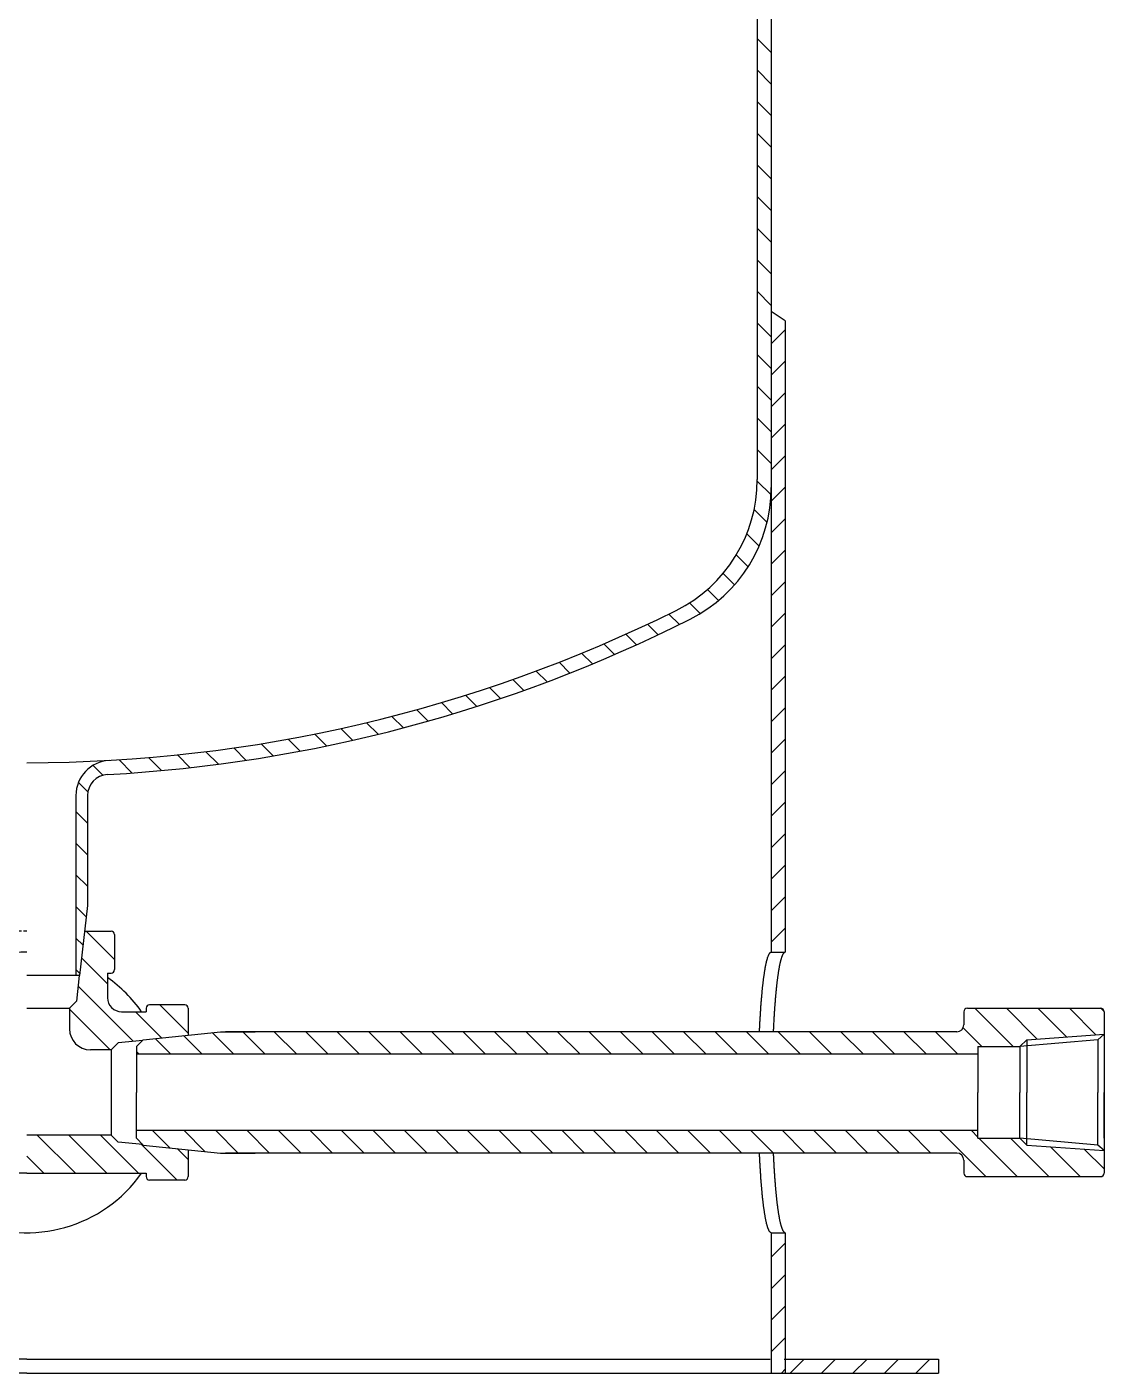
# Model space of a CAD drawing. Extents: x 248 to 570, y 18 to 1071.
# Drawn here: x 416.5 to 570.1, y 109.5 to 301.4 of the extents above; entities that cross this region are included whole.
import ezdxf

# ---------------------------------------------------------------- set-up
doc = ezdxf.new("R2010")
doc.units = 0
doc.linetypes.add('DASHED', pattern=[0.75, 0.5, -0.25])
doc.layers.get('0').update_dxf_attribs({"linetype": 'CONTINUOUS'})

# ---------------------------------------------------------------- blocks, each defined once
blk = doc.blocks.new('*X5')
at = {"color": 0, "linetype": 'CONTINUOUS'}
for p, q in [((522.65, 260.73), (522.7, 260.78)), ((522.65, 256.24), (524.65, 258.24)), ((522.65, 251.75), (524.65, 253.75)), ((522.65, 247.26), (524.65, 249.26)), ((522.65, 242.77), (524.65, 244.77)), ((522.65, 238.28), (524.65, 240.28)), ((522.65, 233.79), (524.65, 235.79)), ((522.65, 229.3), (524.65, 231.3)), ((522.65, 224.81), (524.65, 226.81)), ((522.65, 220.32), (524.65, 222.32)), ((522.65, 215.83), (524.65, 217.83)), ((522.65, 211.34), (524.65, 213.34)), ((522.65, 206.85), (524.65, 208.85)), ((522.65, 202.36), (524.65, 204.36)), ((522.65, 197.87), (524.65, 199.87)), ((522.65, 193.38), (524.65, 195.38)), ((522.65, 188.89), (524.65, 190.89)), ((522.65, 184.4), (524.65, 186.4)), ((522.65, 179.91), (524.65, 181.91)), ((522.65, 175.42), (524.65, 177.42)), ((522.65, 170.93), (524.65, 172.93)), ((522.65, 126.03), (524.65, 128.03)), ((522.65, 121.54), (524.65, 123.54)), ((522.65, 117.05), (524.65, 119.05)), ((522.65, 112.56), (524.65, 114.56)), ((524.1, 109.52), (524.65, 110.07))]:
    blk.add_line(p, q, dxfattribs=at)
blk = doc.blocks.new('*X6')
at = {"color": 0, "linetype": 'CONTINUOUS'}
for p, q in [((557.16, 156.05), (551.69, 161.52)), ((560.57, 157.12), (556.18, 161.52)), ((564.76, 157.43), (560.67, 161.52)), ((568.94, 157.73), (565.16, 161.52)), ((570.11, 161.06), (569.65, 161.51)), ((441.5, 154.97), (438.85, 157.62)), ((445.99, 154.97), (442.91, 158.04)), ((450.48, 154.97), (447.28, 158.17)), ((454.97, 154.97), (451.77, 158.17)), ((459.46, 154.97), (456.26, 158.17)), ((463.95, 154.97), (460.75, 158.17)), ((468.44, 154.97), (465.24, 158.17)), ((472.93, 154.97), (469.73, 158.17)), ((477.42, 154.97), (474.22, 158.17)), ((481.91, 154.97), (478.71, 158.17)), ((486.4, 154.97), (483.2, 158.17)), ((490.89, 154.97), (487.69, 158.17)), ((495.38, 154.97), (492.18, 158.17)), ((499.87, 154.97), (496.67, 158.17)), ((504.36, 154.97), (501.16, 158.17)), ((508.85, 154.97), (505.65, 158.17)), ((513.34, 154.97), (510.14, 158.17)), ((517.83, 154.97), (514.63, 158.17)), ((522.32, 154.97), (519.12, 158.17)), ((526.81, 154.97), (523.61, 158.17)), ((531.3, 154.97), (528.1, 158.17)), ((535.79, 154.97), (532.59, 158.17)), ((540.28, 154.97), (537.08, 158.17)), ((544.77, 154.97), (541.57, 158.17)), ((549.26, 154.97), (546.06, 158.17)), ((552.67, 156.05), (550, 158.72)), ((437.01, 154.97), (434.78, 157.19)), ((432.52, 154.97), (432.11, 155.37)), ((436.88, 141.62), (434.43, 144.07)), ((441.89, 141.1), (438.92, 144.07)), ((446.62, 140.87), (443.42, 144.07)), ((451.11, 140.87), (447.91, 144.07)), ((455.6, 140.87), (452.4, 144.07)), ((460.09, 140.87), (456.89, 144.07)), ((464.58, 140.87), (461.38, 144.07)), ((469.07, 140.87), (465.87, 144.07)), ((473.56, 140.87), (470.36, 144.07)), ((478.05, 140.87), (474.85, 144.07)), ((482.54, 140.87), (479.34, 144.07)), ((487.03, 140.87), (483.83, 144.07)), ((491.52, 140.87), (488.32, 144.07)), ((496.01, 140.87), (492.81, 144.07)), ((500.5, 140.87), (497.3, 144.07)), ((504.99, 140.87), (501.79, 144.07)), ((509.48, 140.87), (506.28, 144.07)), ((513.97, 140.87), (510.77, 144.07)), ((518.46, 140.87), (515.26, 144.07)), ((522.95, 140.87), (519.75, 144.07)), ((527.44, 140.87), (524.24, 144.07)), ((531.93, 140.87), (528.73, 144.07)), ((536.42, 140.87), (533.22, 144.07)), ((540.91, 140.87), (537.71, 144.07)), ((545.4, 140.87), (542.2, 144.07)), ((553.24, 137.52), (546.69, 144.07)), ((552.11, 143.14), (551.18, 144.07)), ((557.73, 137.52), (552.26, 142.98)), ((562.22, 137.52), (556.75, 142.98)), ((566.71, 137.52), (562.45, 141.77)), ((570.11, 138.61), (567.29, 141.42))]:
    blk.add_line(p, q, dxfattribs=at)
blk = doc.blocks.new('*X7')
at = {"color": 0, "linetype": 'CONTINUOUS'}
for p, q in [((525.32, 109.52), (527.32, 111.52)), ((529.81, 109.52), (531.81, 111.52)), ((534.3, 109.52), (536.3, 111.52)), ((538.79, 109.52), (540.79, 111.52)), ((543.28, 109.52), (545.28, 111.52))]:
    blk.add_line(p, q, dxfattribs=at)
blk = doc.blocks.new('*X8')
at = {"color": 0, "linetype": 'CONTINUOUS'}
for p, q in [((522.65, 297.77), (520.65, 299.77)), ((522.65, 293.26), (520.65, 295.26)), ((522.65, 288.75), (520.65, 290.75)), ((522.65, 284.25), (520.65, 286.25)), ((522.65, 279.74), (520.65, 281.74)), ((522.65, 275.23), (520.65, 277.23)), ((522.65, 270.72), (520.65, 272.72)), ((522.65, 266.22), (520.65, 268.22)), ((522.65, 261.71), (520.65, 263.71)), ((522.65, 257.2), (520.65, 259.2)), ((522.65, 252.69), (520.65, 254.69)), ((522.65, 248.18), (520.65, 250.18)), ((522.65, 243.68), (520.65, 245.68)), ((522.65, 239.17), (520.65, 241.17)), ((522.62, 234.69), (520.65, 236.66)), ((522.05, 230.76), (520.21, 232.6)), ((520.91, 227.39), (519.16, 229.14)), ((519.34, 224.44), (517.66, 226.13)), ((517.41, 221.87), (515.78, 223.5)), ((515.13, 219.65), (513.55, 221.22)), ((512.5, 217.77), (510.98, 219.29)), ((509.54, 216.22), (508.05, 217.71)), ((506.5, 214.75), (505, 216.25)), ((500.3, 211.93), (498.78, 213.45)), ((503.42, 213.32), (501.91, 214.83)), ((497.14, 210.59), (495.6, 212.12)), ((490.68, 208.03), (489.12, 209.59)), ((493.93, 209.29), (492.39, 210.83)), ((484.04, 205.66), (482.46, 207.24)), ((487.38, 206.82), (485.81, 208.39)), ((480.65, 204.54), (479.06, 206.13)), ((473.72, 202.45), (472.1, 204.07)), ((477.21, 203.47), (475.6, 205.08)), ((466.59, 200.57), (464.93, 202.22)), ((470.18, 201.48), (468.54, 203.12)), ((455.47, 198.16), (453.76, 199.88)), ((459.24, 198.9), (457.54, 200.6)), ((462.94, 199.71), (461.26, 201.38)), ((443.81, 196.3), (442.02, 198.09)), ((447.76, 196.85), (446, 198.62)), ((451.65, 197.47), (449.91, 199.21)), ((427.35, 194.73), (425.93, 196.14)), ((431.53, 195.05), (429.65, 196.93)), ((435.7, 195.39), (433.85, 197.24)), ((439.79, 195.81), (437.97, 197.63)), ((425.2, 192.37), (423.86, 193.71)), ((425.15, 187.91), (423.5, 189.56)), ((425.15, 183.4), (423.5, 185.05)), ((425.15, 178.9), (423.5, 180.55)), ((424.97, 174.57), (423.5, 176.04)), ((424.5, 170.53), (423.5, 171.53)), ((424.04, 166.49), (423.5, 167.02))]:
    blk.add_line(p, q, dxfattribs=at)
blk = doc.blocks.new('*X9')
at = {"color": 0, "linetype": 'CONTINUOUS'}
for p, q in [((429, 168.49), (424.97, 172.52)), ((428, 164.98), (424.29, 168.69)), ((431.67, 156.81), (423.79, 164.68)), ((428.38, 155.59), (422.57, 161.39)), ((439.5, 157.99), (435.47, 162.02)), ((435.69, 157.29), (431.97, 161.02)), ((423.41, 138.02), (417.98, 143.44)), ((427.92, 138.02), (422.49, 143.44)), ((432.43, 138.02), (427, 143.44)), ((437.93, 137.02), (432.84, 142.11)), ((418.9, 138.02), (416.5, 140.42)), ((439.5, 139.96), (437.95, 141.51))]:
    blk.add_line(p, q, dxfattribs=at)

msp = doc.modelspace()

# ---------------------------------------------------------------- linework, layer by layer
at = {"color": 7, "linetype": 'CONTINUOUS'}
for p, q in [((520.65, 519.52), (520.65, 236.88)), ((522.65, 497.75), (522.65, 235.77)), ((524.65, 259.52), (522.65, 260.81)), ((524.65, 259.52), (524.65, 169.52)), ((522.65, 235.77), (522.65, 169.52)), ((423.5, 191.85), (423.5, 166.17)), ((425.15, 191.83), (425.15, 176.17)), ((425.15, 176.17), (424, 166.17)), ((424.73, 172.52), (428.5, 172.52)), ((429, 172.02), (429, 167.02)), ((522.65, 169.52), (524.65, 169.52)), ((424, 166.17), (416.5, 166.17)), ((423.94, 166.17), (423.57, 162.52)), ((428, 166.52), (428.5, 166.52)), ((428, 166.52), (428, 163.02)), ((416.5, 161.52), (422.57, 161.52)), ((423.57, 162.52), (422.57, 161.52)), ((422.57, 161.52), (422.57, 158.59)), ((433.5, 161.52), (433.5, 161.02)), ((439, 162.02), (434, 162.02)), ((439.5, 161.52), (439.5, 157.69)), ((550.61, 161.52), (569.61, 161.52)), ((430, 161.02), (433.5, 161.02)), ((550.11, 161.02), (550.11, 159.17)), ((570.11, 161.02), (570.11, 138.02)), ((433.1, 157.02), (444.11, 158.17)), ((444.11, 158.17), (449.05, 158.17)), ((444.11, 158.17), (449.05, 158.17)), ((549.11, 158.17), (444.82, 158.17)), ((559.1, 157.02), (570.11, 157.82)), ((570.11, 157.82), (569.23, 157.02)), ((428.5, 155.59), (425.57, 155.59)), ((429.5, 156.59), (428.5, 155.59)), ((428.5, 155.59), (428.5, 143.44)), ((433.02, 156.94), (429.5, 156.59)), ((433.1, 157.02), (432.11, 156.05)), ((432.11, 156.05), (432.11, 149.52)), ((552.11, 156.05), (552.11, 149.52)), ((552.11, 156.05), (558.11, 156.05)), ((559.1, 157.02), (558.11, 156.05)), ((569.23, 157.02), (558.11, 156.05)), ((558.11, 156.05), (558.11, 149.52)), ((559.1, 157.02), (559.1, 149.52)), ((569.23, 157.02), (569.23, 149.52)), ((449.05, 154.97), (432.11, 154.97)), ((449.05, 154.97), (432.11, 154.97)), ((552.11, 154.97), (444.82, 154.97)), ((432.11, 142.98), (432.11, 149.52)), ((552.11, 142.98), (552.11, 149.52)), ((558.11, 142.98), (558.11, 149.52)), ((559.1, 142.02), (559.1, 149.52)), ((569.23, 142.02), (569.23, 149.52)), ((570.11, 142.98), (570.11, 149.52)), ((570.11, 142.98), (570.11, 149.52)), ((570.11, 142.98), (570.11, 149.52)), ((449.05, 144.07), (432.11, 144.07)), ((449.05, 144.07), (432.11, 144.07)), ((552.11, 144.07), (444.82, 144.07)), ((428.5, 143.44), (416.5, 143.44)), ((429.5, 142.44), (428.5, 143.44)), ((433.02, 142.09), (429.5, 142.44)), ((433.1, 142.02), (432.11, 142.98)), ((433.1, 142.02), (444.11, 140.87)), ((552.11, 142.98), (558.11, 142.98)), ((559.1, 142.02), (558.11, 142.98)), ((569.23, 142.02), (558.11, 142.98)), ((559.1, 142.02), (570.11, 141.22)), ((570.11, 141.22), (569.23, 142.02)), ((439.5, 141.35), (439.5, 137.52)), ((444.11, 140.87), (449.05, 140.87)), ((444.11, 140.87), (449.05, 140.87)), ((549.11, 140.87), (444.82, 140.87)), ((550.11, 139.87), (550.11, 138.02)), ((416.5, 138.02), (400.14, 138.02)), ((416.5, 138.02), (433.5, 138.02)), ((433.5, 138.02), (433.5, 137.52)), ((439, 137.02), (434, 137.02)), ((550.61, 137.52), (569.61, 137.52)), ((522.65, 129.52), (522.65, 109.52)), ((522.65, 129.52), (524.65, 129.52)), ((524.65, 129.52), (524.65, 109.52)), ((416.5, 111.52), (286.5, 111.52)), ((416.5, 111.52), (522.49, 111.52)), ((524.49, 111.52), (542.69, 111.52)), ((524.49, 111.52), (546.5, 111.52)), ((546.5, 111.52), (546.5, 109.52)), ((416.5, 109.52), (286.5, 109.52)), ((416.5, 109.52), (546.5, 109.52))]:
    msp.add_line(p, q, dxfattribs=at)
at = {"color": 3, "linetype": 'DASHED'}
msp.add_line((416.5, 172.52), (405.5, 172.52), dxfattribs=at)
at = {"color": 7, "linetype": 'CONTINUOUS'}
for points in [[(520.97, 158.17, 0), (520.98, 158.32, 0), (520.98, 158.48, 0), (520.99, 158.64, 0), (521, 158.79, 0), (521.01, 158.95, 0), (521.01, 159.1, 0), (521.02, 159.26, 0), (521.03, 159.41, 0), (521.04, 159.56, 0), (521.05, 159.71, 0), (521.05, 159.87, 0), (521.06, 160.01, 0), (521.07, 160.16, 0), (521.08, 160.31, 0), (521.09, 160.46, 0), (521.1, 160.61, 0), (521.11, 160.75, 0), (521.12, 160.9, 0), (521.13, 161.04, 0), (521.14, 161.18, 0), (521.14, 161.32, 0), (521.15, 161.47, 0), (521.16, 161.61, 0), (521.17, 161.75, 0), (521.18, 161.88, 0), (521.2, 162.02, 0), (521.21, 162.16, 0), (521.22, 162.29, 0), (521.23, 162.43, 0), (521.24, 162.56, 0), (521.25, 162.69, 0), (521.26, 162.83, 0), (521.27, 162.96, 0), (521.28, 163.09, 0), (521.29, 163.22, 0), (521.3, 163.34, 0), (521.31, 163.47, 0), (521.33, 163.59, 0), (521.34, 163.72, 0), (521.35, 163.84, 0), (521.36, 163.96, 0), (521.37, 164.08, 0), (521.38, 164.2, 0), (521.4, 164.32, 0), (521.41, 164.44, 0), (521.42, 164.56, 0), (521.43, 164.67, 0), (521.45, 164.78, 0), (521.46, 164.9, 0), (521.47, 165.01, 0), (521.48, 165.12, 0), (521.5, 165.23, 0), (521.51, 165.34, 0), (521.52, 165.44, 0), (521.54, 165.55, 0), (521.55, 165.65, 0), (521.56, 165.76, 0), (521.58, 165.86, 0), (521.59, 165.96, 0), (521.6, 166.06, 0), (521.62, 166.16, 0), (521.63, 166.25, 0), (521.64, 166.35, 0), (521.66, 166.44, 0), (521.67, 166.54, 0), (521.68, 166.63, 0), (521.7, 166.72, 0), (521.71, 166.81, 0), (521.73, 166.89, 0), (521.74, 166.98, 0), (521.76, 167.06, 0), (521.77, 167.15, 0), (521.78, 167.23, 0), (521.8, 167.31, 0), (521.81, 167.39, 0), (521.83, 167.47, 0), (521.84, 167.55, 0), (521.86, 167.62, 0), (521.87, 167.69, 0), (521.89, 167.77, 0), (521.9, 167.84, 0), (521.92, 167.91, 0), (521.93, 167.98, 0), (521.95, 168.04, 0), (521.96, 168.11, 0), (521.98, 168.17, 0), (521.99, 168.24, 0), (522.01, 168.3, 0), (522.02, 168.36, 0), (522.04, 168.41, 0), (522.06, 168.47, 0), (522.07, 168.53, 0), (522.09, 168.58, 0), (522.1, 168.63, 0), (522.12, 168.68, 0), (522.13, 168.73, 0), (522.15, 168.78, 0), (522.16, 168.83, 0), (522.18, 168.87, 0), (522.2, 168.92, 0), (522.21, 168.96, 0), (522.23, 169, 0), (522.25, 169.04, 0), (522.26, 169.07, 0), (522.28, 169.11, 0), (522.29, 169.15, 0), (522.31, 169.18, 0), (522.33, 169.21, 0), (522.34, 169.24, 0), (522.36, 169.27, 0), (522.37, 169.29, 0), (522.39, 169.32, 0), (522.41, 169.34, 0), (522.42, 169.37, 0), (522.44, 169.39, 0), (522.46, 169.41, 0), (522.47, 169.42, 0), (522.49, 169.44, 0), (522.5, 169.45, 0), (522.52, 169.47, 0), (522.54, 169.48, 0), (522.55, 169.49, 0), (522.57, 169.5, 0), (522.59, 169.5, 0), (522.6, 169.51, 0), (522.62, 169.51, 0), (522.63, 169.52, 0), (522.65, 169.52, 0)], [(522.97, 158.17, 0), (522.98, 158.32, 0), (522.98, 158.48, 0), (522.99, 158.64, 0), (523, 158.79, 0), (523.01, 158.95, 0), (523.01, 159.1, 0), (523.02, 159.26, 0), (523.03, 159.41, 0), (523.04, 159.56, 0), (523.05, 159.71, 0), (523.05, 159.87, 0), (523.06, 160.01, 0), (523.07, 160.16, 0), (523.08, 160.31, 0), (523.09, 160.46, 0), (523.1, 160.61, 0), (523.11, 160.75, 0), (523.12, 160.9, 0), (523.13, 161.04, 0), (523.14, 161.18, 0), (523.14, 161.32, 0), (523.15, 161.47, 0), (523.16, 161.61, 0), (523.17, 161.75, 0), (523.18, 161.88, 0), (523.2, 162.02, 0), (523.21, 162.16, 0), (523.22, 162.29, 0), (523.23, 162.43, 0), (523.24, 162.56, 0), (523.25, 162.69, 0), (523.26, 162.83, 0), (523.27, 162.96, 0), (523.28, 163.09, 0), (523.29, 163.22, 0), (523.3, 163.34, 0), (523.31, 163.47, 0), (523.33, 163.59, 0), (523.34, 163.72, 0), (523.35, 163.84, 0), (523.36, 163.96, 0), (523.37, 164.08, 0), (523.38, 164.2, 0), (523.4, 164.32, 0), (523.41, 164.44, 0), (523.42, 164.56, 0), (523.43, 164.67, 0), (523.45, 164.78, 0), (523.46, 164.9, 0), (523.47, 165.01, 0), (523.48, 165.12, 0), (523.5, 165.23, 0), (523.51, 165.34, 0), (523.52, 165.44, 0), (523.54, 165.55, 0), (523.55, 165.65, 0), (523.56, 165.76, 0), (523.58, 165.86, 0), (523.59, 165.96, 0), (523.6, 166.06, 0), (523.62, 166.16, 0), (523.63, 166.25, 0), (523.64, 166.35, 0), (523.66, 166.44, 0), (523.67, 166.54, 0), (523.68, 166.63, 0), (523.7, 166.72, 0), (523.71, 166.81, 0), (523.73, 166.89, 0), (523.74, 166.98, 0), (523.76, 167.06, 0), (523.77, 167.15, 0), (523.78, 167.23, 0), (523.8, 167.31, 0), (523.81, 167.39, 0), (523.83, 167.47, 0), (523.84, 167.55, 0), (523.86, 167.62, 0), (523.87, 167.69, 0), (523.89, 167.77, 0), (523.9, 167.84, 0), (523.92, 167.91, 0), (523.93, 167.98, 0), (523.95, 168.04, 0), (523.96, 168.11, 0), (523.98, 168.17, 0), (523.99, 168.24, 0), (524.01, 168.3, 0), (524.02, 168.36, 0), (524.04, 168.41, 0), (524.06, 168.47, 0), (524.07, 168.53, 0), (524.09, 168.58, 0), (524.1, 168.63, 0), (524.12, 168.68, 0), (524.13, 168.73, 0), (524.15, 168.78, 0), (524.16, 168.83, 0), (524.18, 168.87, 0), (524.2, 168.92, 0), (524.21, 168.96, 0), (524.23, 169, 0), (524.24, 169.04, 0), (524.26, 169.07, 0), (524.28, 169.11, 0), (524.29, 169.15, 0), (524.31, 169.18, 0), (524.33, 169.21, 0), (524.34, 169.24, 0), (524.36, 169.27, 0), (524.37, 169.29, 0), (524.39, 169.32, 0), (524.41, 169.34, 0), (524.42, 169.37, 0), (524.44, 169.39, 0), (524.46, 169.41, 0), (524.47, 169.42, 0), (524.49, 169.44, 0), (524.5, 169.45, 0), (524.52, 169.47, 0), (524.54, 169.48, 0), (524.55, 169.49, 0), (524.57, 169.5, 0), (524.59, 169.5, 0), (524.6, 169.51, 0), (524.62, 169.51, 0), (524.63, 169.52, 0), (524.65, 169.52, 0)], [(522.65, 129.52, 0), (522.63, 129.52, 0), (522.62, 129.52, 0), (522.6, 129.52, 0), (522.59, 129.53, 0), (522.57, 129.54, 0), (522.55, 129.54, 0), (522.54, 129.55, 0), (522.52, 129.57, 0), (522.5, 129.58, 0), (522.49, 129.59, 0), (522.47, 129.61, 0), (522.46, 129.63, 0), (522.44, 129.65, 0), (522.42, 129.67, 0), (522.41, 129.69, 0), (522.39, 129.71, 0), (522.37, 129.74, 0), (522.36, 129.77, 0), (522.34, 129.79, 0), (522.33, 129.82, 0), (522.31, 129.85, 0), (522.29, 129.89, 0), (522.28, 129.92, 0), (522.26, 129.96, 0), (522.25, 130, 0), (522.23, 130.03, 0), (522.21, 130.08, 0), (522.2, 130.12, 0), (522.18, 130.16, 0), (522.16, 130.21, 0), (522.15, 130.25, 0), (522.13, 130.3, 0), (522.12, 130.35, 0), (522.1, 130.4, 0), (522.09, 130.45, 0), (522.07, 130.51, 0), (522.06, 130.56, 0), (522.04, 130.62, 0), (522.02, 130.68, 0), (522.01, 130.74, 0), (521.99, 130.8, 0), (521.98, 130.86, 0), (521.96, 130.92, 0), (521.95, 130.99, 0), (521.93, 131.06, 0), (521.92, 131.12, 0), (521.9, 131.19, 0), (521.89, 131.27, 0), (521.87, 131.34, 0), (521.86, 131.41, 0), (521.84, 131.49, 0), (521.83, 131.56, 0), (521.81, 131.64, 0), (521.8, 131.72, 0), (521.78, 131.8, 0), (521.77, 131.88, 0), (521.76, 131.97, 0), (521.74, 132.05, 0), (521.73, 132.14, 0), (521.71, 132.23, 0), (521.7, 132.32, 0), (521.68, 132.41, 0), (521.67, 132.5, 0), (521.66, 132.59, 0), (521.64, 132.68, 0), (521.63, 132.78, 0), (521.62, 132.88, 0), (521.6, 132.97, 0), (521.59, 133.07, 0), (521.58, 133.17, 0), (521.56, 133.28, 0), (521.55, 133.38, 0), (521.54, 133.48, 0), (521.52, 133.59, 0), (521.51, 133.7, 0), (521.5, 133.8, 0), (521.48, 133.91, 0), (521.47, 134.02, 0), (521.46, 134.13, 0), (521.45, 134.25, 0), (521.43, 134.36, 0), (521.42, 134.48, 0), (521.41, 134.59, 0), (521.4, 134.71, 0), (521.38, 134.83, 0), (521.37, 134.95, 0), (521.36, 135.07, 0), (521.35, 135.19, 0), (521.34, 135.31, 0), (521.33, 135.44, 0), (521.31, 135.56, 0), (521.3, 135.69, 0), (521.29, 135.82, 0), (521.28, 135.95, 0), (521.27, 136.08, 0), (521.26, 136.21, 0), (521.25, 136.34, 0), (521.24, 136.47, 0), (521.23, 136.6, 0), (521.22, 136.74, 0), (521.21, 136.88, 0), (521.2, 137.01, 0), (521.18, 137.15, 0), (521.17, 137.29, 0), (521.16, 137.43, 0), (521.15, 137.57, 0), (521.14, 137.71, 0), (521.14, 137.85, 0), (521.13, 137.99, 0), (521.12, 138.14, 0), (521.11, 138.28, 0), (521.1, 138.43, 0), (521.09, 138.57, 0), (521.08, 138.72, 0), (521.07, 138.87, 0), (521.06, 139.02, 0), (521.05, 139.17, 0), (521.05, 139.32, 0), (521.04, 139.47, 0), (521.03, 139.62, 0), (521.02, 139.78, 0), (521.01, 139.93, 0), (521.01, 140.08, 0), (521, 140.24, 0), (520.99, 140.4, 0), (520.98, 140.55, 0), (520.98, 140.71, 0), (520.97, 140.87, 0)], [(524.65, 129.52, 0), (524.63, 129.52, 0), (524.62, 129.52, 0), (524.6, 129.52, 0), (524.59, 129.53, 0), (524.57, 129.54, 0), (524.55, 129.54, 0), (524.54, 129.55, 0), (524.52, 129.57, 0), (524.5, 129.58, 0), (524.49, 129.59, 0), (524.47, 129.61, 0), (524.46, 129.63, 0), (524.44, 129.65, 0), (524.42, 129.67, 0), (524.41, 129.69, 0), (524.39, 129.71, 0), (524.37, 129.74, 0), (524.36, 129.77, 0), (524.34, 129.79, 0), (524.33, 129.82, 0), (524.31, 129.85, 0), (524.29, 129.89, 0), (524.28, 129.92, 0), (524.26, 129.96, 0), (524.24, 130, 0), (524.23, 130.03, 0), (524.21, 130.08, 0), (524.2, 130.12, 0), (524.18, 130.16, 0), (524.16, 130.21, 0), (524.15, 130.25, 0), (524.13, 130.3, 0), (524.12, 130.35, 0), (524.1, 130.4, 0), (524.09, 130.45, 0), (524.07, 130.51, 0), (524.06, 130.56, 0), (524.04, 130.62, 0), (524.02, 130.68, 0), (524.01, 130.74, 0), (523.99, 130.8, 0), (523.98, 130.86, 0), (523.96, 130.92, 0), (523.95, 130.99, 0), (523.93, 131.06, 0), (523.92, 131.12, 0), (523.9, 131.19, 0), (523.89, 131.27, 0), (523.87, 131.34, 0), (523.86, 131.41, 0), (523.84, 131.49, 0), (523.83, 131.56, 0), (523.81, 131.64, 0), (523.8, 131.72, 0), (523.78, 131.8, 0), (523.77, 131.88, 0), (523.76, 131.97, 0), (523.74, 132.05, 0), (523.73, 132.14, 0), (523.71, 132.23, 0), (523.7, 132.32, 0), (523.68, 132.41, 0), (523.67, 132.5, 0), (523.66, 132.59, 0), (523.64, 132.68, 0), (523.63, 132.78, 0), (523.62, 132.88, 0), (523.6, 132.97, 0), (523.59, 133.07, 0), (523.58, 133.17, 0), (523.56, 133.28, 0), (523.55, 133.38, 0), (523.54, 133.48, 0), (523.52, 133.59, 0), (523.51, 133.7, 0), (523.5, 133.8, 0), (523.48, 133.91, 0), (523.47, 134.02, 0), (523.46, 134.13, 0), (523.45, 134.25, 0), (523.43, 134.36, 0), (523.42, 134.48, 0), (523.41, 134.59, 0), (523.4, 134.71, 0), (523.38, 134.83, 0), (523.37, 134.95, 0), (523.36, 135.07, 0), (523.35, 135.19, 0), (523.34, 135.31, 0), (523.33, 135.44, 0), (523.31, 135.56, 0), (523.3, 135.69, 0), (523.29, 135.82, 0), (523.28, 135.95, 0), (523.27, 136.08, 0), (523.26, 136.21, 0), (523.25, 136.34, 0), (523.24, 136.47, 0), (523.23, 136.6, 0), (523.22, 136.74, 0), (523.21, 136.88, 0), (523.2, 137.01, 0), (523.18, 137.15, 0), (523.17, 137.29, 0), (523.16, 137.43, 0), (523.15, 137.57, 0), (523.14, 137.71, 0), (523.14, 137.85, 0), (523.13, 137.99, 0), (523.12, 138.14, 0), (523.11, 138.28, 0), (523.1, 138.43, 0), (523.09, 138.57, 0), (523.08, 138.72, 0), (523.07, 138.87, 0), (523.06, 139.02, 0), (523.05, 139.17, 0), (523.05, 139.32, 0), (523.04, 139.47, 0), (523.03, 139.62, 0), (523.02, 139.78, 0), (523.01, 139.93, 0), (523.01, 140.08, 0), (523, 140.24, 0), (522.99, 140.4, 0), (522.98, 140.55, 0), (522.98, 140.71, 0), (522.97, 140.87, 0)]]:
    msp.add_polyline3d(points, dxfattribs=at)
for centre, radius, start, end in [((499.82, 236.88), 20.83, 296.3878, 0), ((501.62, 235.77), 21.03, 296.7262, 0), ((416.5, 404.82), 208.3, 270, 296.3878), ((416.5, 404.82), 210.3, 273.1309, 296.7262), ((428.5, 191.85), 5, 93.2251, 180), ((428.15, 191.83), 3, 93.1309, 180), ((428.5, 172.02), 0.5, 0, 90), ((416.5, 149.52), 20, 90, 324.9004), ((428.5, 167.02), 0.5, 270, 0), ((416.5, 149.52), 20, 35.0996, 54.9004), ((430, 163.02), 2, 180, 270), ((434, 161.52), 0.5, 90, 180), ((439, 161.52), 0.5, 0, 90), ((550.61, 161.02), 0.5, 90, 180), ((569.61, 161.02), 0.5, 0, 90), ((425.57, 158.59), 3, 180, 270), ((549.11, 159.17), 1, 270, 0), ((549.11, 139.87), 1, 0, 90), ((434, 137.52), 0.5, 180, 270), ((439, 137.52), 0.5, 270, 0), ((550.61, 138.02), 0.5, 180, 270), ((569.61, 138.02), 0.5, 270, 0)]:
    msp.add_arc(centre, radius, start, end, dxfattribs=at)

# ---------------------------------------------------------------- block references
for name in ['*X8', '*X5', '*X9', '*X6', '*X7']:
    msp.add_blockref(name, (0, 0), dxfattribs=at)

doc.saveas('drawing.dxf')
